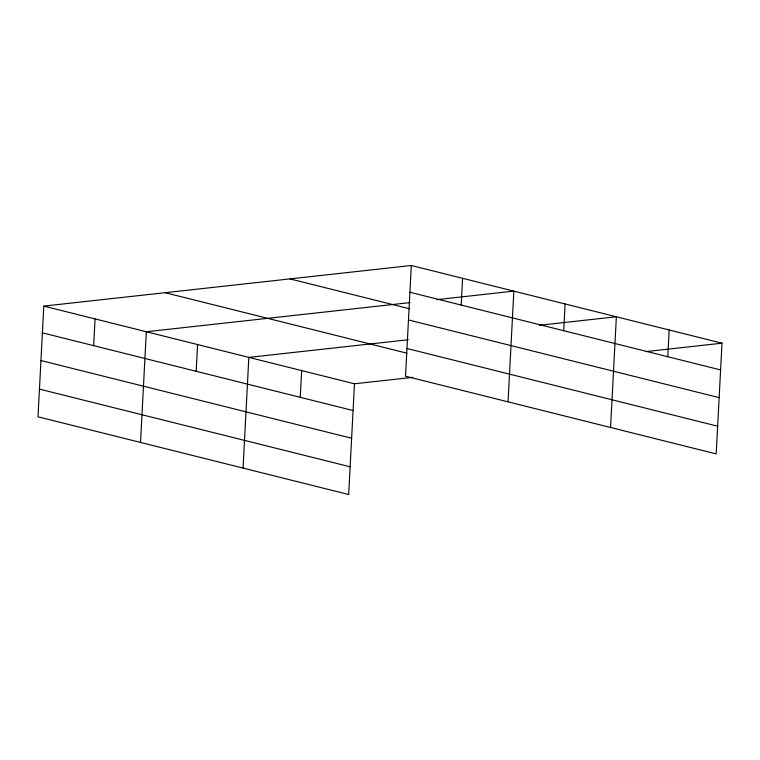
<?xml version="1.0" encoding="UTF-8"?>
<svg xmlns="http://www.w3.org/2000/svg" width="760" height="760" viewBox="0 0 760 760"><rect width="100%" height="100%" fill="white"/><g stroke="black" fill="none" stroke-linecap="round" stroke-linejoin="round"><path stroke-width="1.14" d="M43.804 306.099L38 416.812L348.678 494.513L354.474 383.791L43.804 306.099L411.322 265.487L722 343.188L716.195 453.901L405.526 376.209L411.322 265.487M93.66 345.667L95.066 318.915M140.524 442.453L146.328 331.74L410.058 302.594M196.184 371.308L197.59 344.555M243.048 468.094L248.843 357.38L408.31 339.758M300.257 397.328L301.663 370.585M461.187 305.055L462.583 278.312M508.05 401.85L513.846 291.127L436.876 299.63M563.711 330.695L565.107 303.952M610.565 427.49L616.369 316.768L539.4 325.27M667.783 356.725L669.189 329.983M354.474 383.791L412.784 377.349M646.2 351.566L722 343.188M409.925 292.239L720.594 369.93M290.044 278.892L409.649 308.807M408.471 319.95L719.15 397.641M406.98 348.498L717.649 426.198M165.082 292.695L406.866 353.162M42.398 332.842L353.077 410.542M40.945 360.553L351.623 438.254M39.453 389.101L350.123 466.801"/></g></svg>
